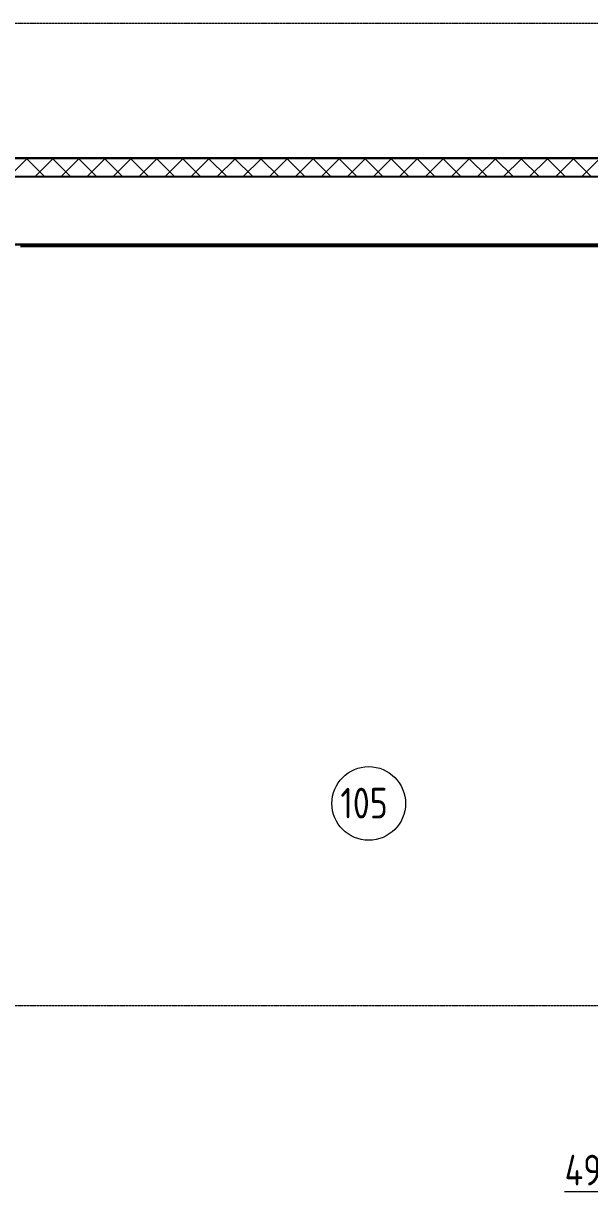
# Model space of a CAD drawing. Header units: millimetres. Extents: x -695119 to 412940, y -249585 to 622758.
# Drawn here: x 170998 to 175612, y -59892 to -50370 of the extents above; entities that cross this region are included whole.
import ezdxf

# ---------------------------------------------------------------- set-up
doc = ezdxf.new("R2010")
doc.units = ezdxf.units.MM
doc.linetypes.add('ADSK_Линия сетки', pattern=[25, 20, -2.5, 0, -2.5])
for name, color, linetype, lineweight in [('Марки помещений', 8, 'Continuous', 20), ('Оси', 252, 'Continuous', 9), ('Стены разрез', 7, 'Continuous', 30), ('Стены штриховка', 7, 'Continuous', 9)]:
    doc.layers.add(name, color=color, linetype=linetype, lineweight=lineweight)
doc.layers.add('Стены', color=194, linetype='Continuous')
doc.styles.add('GOST 2.304 type A_1', font='', dxfattribs={"height": 350})
doc.styles.get('GOST 2.304 type A_1').set_extended_font_data('GOST 2.304 type A')

# ---------------------------------------------------------------- blocks, each defined once
blk = doc.blocks.new('1 этаж')
at = {"layer": 'Марки помещений', "color": 251, "true_color": 0x636466}
blk.add_circle((-1007.3, -137899.4), 300, dxfattribs=at)
at = {"layer": 'Оси', "color": 251, "linetype": 'ADSK_Линия сетки', "true_color": 0x636466}
for p, q in [((4311.5, -131547.4), (-72628.1, -131547.4)), ((4311.5, -133347.4), (-72628.1, -133347.4)), ((4311.5, -139547.4), (-72628.1, -139547.4))]:
    blk.add_line(p, q, dxfattribs=at)
at = {"layer": 'Стены', "color": 251, "true_color": 0x636466}
blk.add_line((2694.2, -132797.4), (-4495.8, -132797.4), dxfattribs=at)
at = {"layer": 'Стены разрез', "color": 251, "true_color": 0x636466}
for p, q in [((2846.2, -132645.4), (-4495.8, -132645.4)), ((2144.2, -133347.4), (-4250.8, -133347.4)), ((-3845.8, -133362.4), (2129.2, -133362.4))]:
    blk.add_line(p, q, dxfattribs=at)
at = {"layer": 'Стены разрез', "color": 251, "linetype": 'Continuous', "lineweight": 9, "true_color": 0x636466}
for p, q in [((-3941.2, -132797.4), (-3791.2, -132647.4)), ((-3647, -132797.4), (-3797, -132647.4)), ((-3780.4, -132647.4), (-3781.6, -132645.4)), ((-3729.1, -132797.4), (-3579.1, -132647.4)), ((-3434.9, -132797.4), (-3584.9, -132647.4)), ((-3517, -132797.4), (-3367, -132647.4)), ((-3222.8, -132797.4), (-3372.8, -132647.4)), ((-3304.8, -132797.4), (-3154.8, -132647.4)), ((-3168.8, -132645.4), (-3169.4, -132646.3)), ((-3010.6, -132797.4), (-3160.6, -132647.4)), ((-3092.7, -132797.4), (-2942.7, -132647.4)), ((-2798.5, -132797.4), (-2948.5, -132647.4)), ((-2934.2, -132645.4), (-2935.3, -132647.4)), ((-2880.6, -132797.4), (-2730.6, -132647.4)), ((-2586.4, -132797.4), (-2736.4, -132647.4)), ((-2668.4, -132797.4), (-2518.4, -132647.4)), ((-2374.2, -132797.4), (-2524.2, -132647.4)), ((-2456.3, -132797.4), (-2306.3, -132647.4)), ((-2162.1, -132797.4), (-2312.1, -132647.4)), ((-2244.2, -132797.4), (-2094.2, -132647.4)), ((-2113, -132645.4), (-2114.1, -132647.4)), ((-1950, -132797.4), (-2100, -132647.4)), ((-2032, -132797.4), (-1882, -132647.4)), ((-1737.9, -132797.4), (-1887.9, -132647.4)), ((-1819.9, -132797.4), (-1669.9, -132647.4)), ((-1525.7, -132797.4), (-1675.7, -132647.4)), ((-1607.8, -132797.4), (-1457.8, -132647.4)), ((-1313.6, -132797.4), (-1463.6, -132647.4)), ((-1395.6, -132797.4), (-1245.6, -132647.4)), ((-1316.7, -132647.4), (-1317.9, -132645.4)), ((-1101.5, -132797.4), (-1251.5, -132647.4)), ((-1183.5, -132797.4), (-1033.5, -132647.4)), ((-889.3, -132797.4), (-1039.3, -132647.4)), ((-971.4, -132797.4), (-821.4, -132647.4)), ((-677.2, -132797.4), (-827.2, -132647.4)), ((-759.2, -132797.4), (-609.2, -132647.4)), ((-465.1, -132797.4), (-615.1, -132647.4)), ((-547.1, -132797.4), (-397.1, -132647.4)), ((-470.5, -132645.4), (-471.7, -132647.4)), ((-252.9, -132797.4), (-402.9, -132647.4)), ((-335, -132797.4), (-185, -132647.4)), ((-40.8, -132797.4), (-190.8, -132647.4)), ((-122.8, -132797.4), (27.2, -132647.4)), ((-118.6, -132645.4), (-119.7, -132647.3)), ((171.3, -132797.4), (21.3, -132647.4)), ((89.3, -132797.4), (239.3, -132647.4)), ((91.1, -132647.4), (89.9, -132645.4)), ((383.5, -132797.4), (233.5, -132647.4)), ((301.4, -132797.4), (451.4, -132647.4)), ((595.6, -132797.4), (445.6, -132647.4)), ((513.6, -132797.4), (663.6, -132647.4)), ((807.7, -132797.4), (657.7, -132647.4)), ((702.7, -132645.4), (701.5, -132647.4)), ((725.7, -132797.4), (875.7, -132647.4)), ((-3419.8, -133362.4), (-3419.8, -133347.4)), ((-2819.8, -133362.4), (-2819.8, -133347.4)), ((-2219.8, -133362.4), (-2219.8, -133347.4)), ((-1619.8, -133362.4), (-1619.8, -133347.4)), ((-1019.8, -133362.4), (-1019.8, -133347.4)), ((-419.8, -133362.4), (-419.8, -133347.4)), ((180.2, -133362.4), (180.2, -133347.4)), ((780.2, -133362.4), (780.2, -133347.4))]:
    blk.add_line(p, q, dxfattribs=at)
at = {"layer": 'Стены штриховка', "color": 251, "true_color": 0x636466}
blk.add_line((2846.2, -132647.4), (-4493.8, -132647.4), dxfattribs=at)
at = {"layer": 'Марки помещений', "color": 251, "true_color": 0x636466, "style": 'GOST 2.304 type A_1'}
for s, p in [('105', (-1237.7, -138021.7)), ('%%U49,13', (589.1, -141010.2))]:
    blk.add_text(s, height=250, dxfattribs=at).set_placement(p)

msp = doc.modelspace()

# ---------------------------------------------------------------- block references
msp.add_blockref('1 этаж', (174819.19, 81176.937))

doc.saveas('drawing.dxf')
